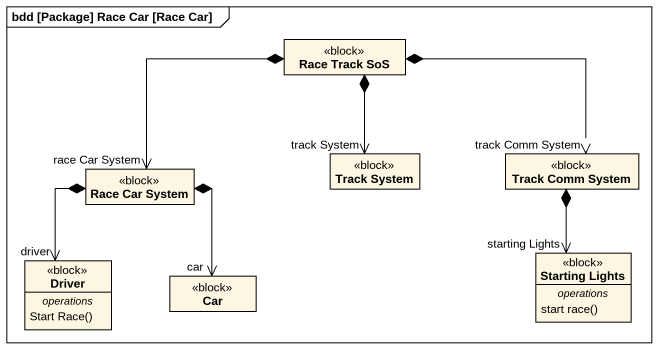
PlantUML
@startuml
mainframe bdd [Package] Race Car [Race Car]
hide circle
hide empty members
class "Race Track SoS" as Race_Track_SoS <<block>>
class "Track System" as Track_System <<block>>
class "Track Comm System" as Track_Comm_System <<block>>
class "Race Car System" as Race_Car_System <<block>>
class "Starting Lights" as Starting_Lights <<block>> {
  -- operations --
  start race()
}
class Driver <<block>> {
  -- operations --
  Start Race()
}
class Car <<block>>
Race_Track_SoS *--> "track System" Track_System
Race_Track_SoS *-right-> "track Comm System" Track_Comm_System
Race_Track_SoS *--> "race Car System" Race_Car_System
Track_Comm_System *--> "starting Lights" Starting_Lights
Race_Car_System *--> "driver" Driver
Race_Car_System *--> "car" Car
@enduml
